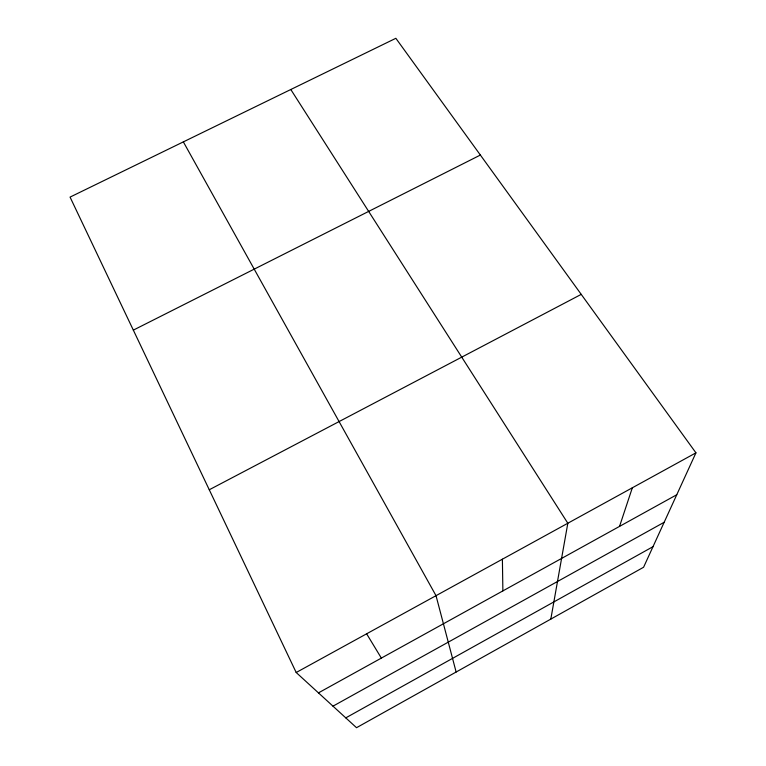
<?xml version="1.0" encoding="UTF-8"?>
<svg xmlns="http://www.w3.org/2000/svg" width="766" height="766" viewBox="0 0 766 766"><rect width="100%" height="100%" fill="white"/><g stroke="black" fill="none" stroke-linecap="round" stroke-linejoin="round"><path stroke-width="1.15" d="M550.821 619.1L567.826 523.245L290.802 89.507M619.541 526.386L632.333 487.798M695.94 452.84L643.584 567.252L356.525 727.7L296.193 672.51L70.06 197.101L395.859 38.3L695.94 452.84L296.193 672.51M345.782 717.876L653.005 546.675M332.98 706.166L664.17 522.278M318.455 692.876L676.771 494.74M209.271 489.761L581.231 294.374M133.332 330.127L480.368 155.048M366.627 633.798L381.353 658.09M183.352 141.882L436.017 595.67L456.134 672.021M502.391 559.199L502.879 590.892"/></g></svg>
